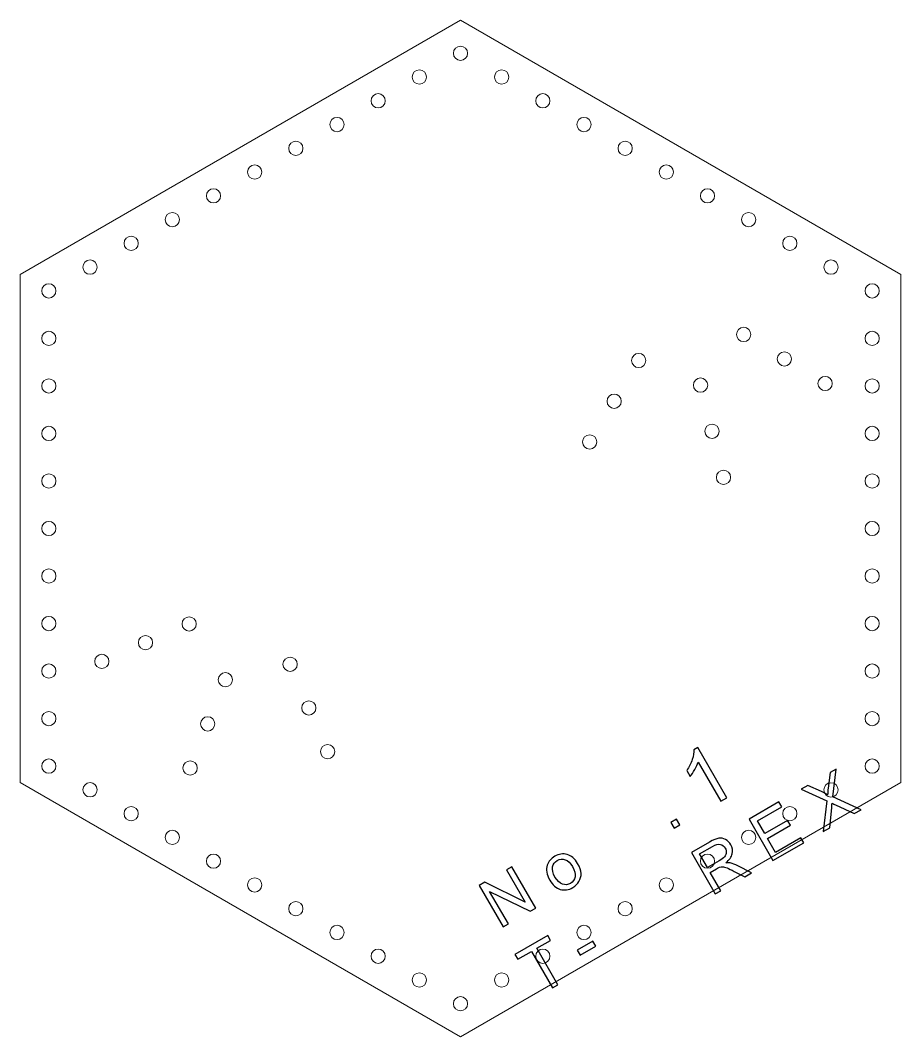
# Model space of a CAD drawing. Header units: millimetres. Extents: x -179 to 235, y -251 to 245.
# Drawn here: x -170.8 to -78.2, y 137.7 to 244.7 of the extents above; entities that cross this region are included whole.
import ezdxf

# ---------------------------------------------------------------- set-up
doc = ezdxf.new("R2010")
doc.units = ezdxf.units.MM
doc.header["$MEASUREMENT"] = 0
doc.layers.add('Layer 1', color=7, linetype='Continuous')

msp = doc.modelspace()

# ---------------------------------------------------------------- linework, layer by layer
at = {"layer": 'Layer 1', "lineweight": 9}
for points in [[(-124.5058, 244.6652), (-124.5058, 244.6652), (-170.807, 217.9332), (-170.807, 217.9332)], [(-78.2046, 217.9332), (-78.2046, 217.9332), (-124.5058, 244.6652), (-124.5058, 244.6652)], [(-170.807, 217.9332), (-170.807, 217.9332), (-170.807, 164.4691), (-170.807, 164.4691)], [(-78.2046, 164.4691), (-78.2046, 164.4691), (-78.2046, 217.9332), (-78.2046, 217.9332)], [(-170.807, 164.4691), (-170.807, 164.4691), (-124.5058, 137.7371), (-124.5058, 137.7371)], [(-124.5058, 137.7371), (-124.5058, 137.7371), (-78.2046, 164.4691), (-78.2046, 164.4691)]]:
    msp.add_open_spline(points, degree=3, dxfattribs=at)
for points in [[(-123.7558, 241.2011), (-123.7558, 241.6153), (-124.0916, 241.9511), (-124.5058, 241.9511), (-124.5058, 241.9511), (-124.92, 241.9511), (-125.2558, 241.6153), (-125.2558, 241.2011), (-125.2558, 241.2011), (-125.2558, 240.7869), (-124.92, 240.4511), (-124.5058, 240.4511), (-124.5058, 240.4511), (-124.0916, 240.4511), (-123.7558, 240.7869), (-123.7558, 241.2011)], [(-128.0859, 238.7011), (-128.0859, 239.1153), (-128.4217, 239.4511), (-128.8359, 239.4511), (-128.8359, 239.4511), (-129.2501, 239.4511), (-129.5859, 239.1153), (-129.5859, 238.7011), (-129.5859, 238.7011), (-129.5859, 238.2869), (-129.2501, 237.9511), (-128.8359, 237.9511), (-128.8359, 237.9511), (-128.4217, 237.9511), (-128.0859, 238.2869), (-128.0859, 238.7011)], [(-119.4257, 238.7011), (-119.4257, 239.1153), (-119.7615, 239.4511), (-120.1757, 239.4511), (-120.1757, 239.4511), (-120.5899, 239.4511), (-120.9257, 239.1153), (-120.9257, 238.7011), (-120.9257, 238.7011), (-120.9257, 238.2869), (-120.5899, 237.9511), (-120.1757, 237.9511), (-120.1757, 237.9511), (-119.7615, 237.9511), (-119.4257, 238.2869), (-119.4257, 238.7011)], [(-132.416, 236.2011), (-132.416, 236.6153), (-132.7518, 236.9511), (-133.166, 236.9511), (-133.166, 236.9511), (-133.5802, 236.9511), (-133.916, 236.6153), (-133.916, 236.2011), (-133.916, 236.2011), (-133.916, 235.7869), (-133.5802, 235.4511), (-133.166, 235.4511), (-133.166, 235.4511), (-132.7518, 235.4511), (-132.416, 235.7869), (-132.416, 236.2011)], [(-115.0955, 236.2011), (-115.0955, 236.6153), (-115.4313, 236.9511), (-115.8455, 236.9511), (-115.8455, 236.9511), (-116.2598, 236.9511), (-116.5955, 236.6153), (-116.5955, 236.2011), (-116.5955, 236.2011), (-116.5955, 235.7869), (-116.2598, 235.4511), (-115.8455, 235.4511), (-115.8455, 235.4511), (-115.4313, 235.4511), (-115.0955, 235.7869), (-115.0955, 236.2011)], [(-136.7461, 233.7011), (-136.7461, 234.1153), (-137.0819, 234.4511), (-137.4961, 234.4511), (-137.4961, 234.4511), (-137.9103, 234.4511), (-138.2461, 234.1153), (-138.2461, 233.7011), (-138.2461, 233.7011), (-138.2461, 233.2869), (-137.9103, 232.9511), (-137.4961, 232.9511), (-137.4961, 232.9511), (-137.0819, 232.9511), (-136.7461, 233.2869), (-136.7461, 233.7011)], [(-110.7654, 233.7011), (-110.7654, 234.1153), (-111.1012, 234.4511), (-111.5154, 234.4511), (-111.5154, 234.4511), (-111.9296, 234.4511), (-112.2654, 234.1153), (-112.2654, 233.7011), (-112.2654, 233.7011), (-112.2654, 233.2869), (-111.9296, 232.9511), (-111.5154, 232.9511), (-111.5154, 232.9511), (-111.1012, 232.9511), (-110.7654, 233.2869), (-110.7654, 233.7011)], [(-141.0763, 231.2011), (-141.0763, 231.6153), (-141.412, 231.9511), (-141.8262, 231.9511), (-141.8262, 231.9511), (-142.2405, 231.9511), (-142.5762, 231.6153), (-142.5763, 231.2011), (-142.5763, 231.2011), (-142.5763, 230.7869), (-142.2405, 230.4511), (-141.8263, 230.4511), (-141.8263, 230.4511), (-141.412, 230.4511), (-141.0763, 230.7869), (-141.0763, 231.2011)], [(-106.4353, 231.2011), (-106.4353, 231.6153), (-106.7711, 231.9511), (-107.1853, 231.9511), (-107.1853, 231.9511), (-107.5995, 231.9511), (-107.9353, 231.6153), (-107.9353, 231.2011), (-107.9353, 231.2011), (-107.9353, 230.7869), (-107.5995, 230.4511), (-107.1853, 230.4511), (-107.1853, 230.4511), (-106.7711, 230.4511), (-106.4353, 230.7869), (-106.4353, 231.2011)], [(-145.4064, 228.7011), (-145.4064, 229.1153), (-145.7422, 229.4511), (-146.1564, 229.4511), (-146.1564, 229.4511), (-146.5706, 229.4511), (-146.9064, 229.1153), (-146.9064, 228.7011), (-146.9064, 228.7011), (-146.9064, 228.2869), (-146.5706, 227.9511), (-146.1564, 227.9511), (-146.1564, 227.9511), (-145.7422, 227.9511), (-145.4064, 228.2869), (-145.4064, 228.7011)], [(-102.1052, 228.7011), (-102.1052, 229.1153), (-102.4409, 229.4511), (-102.8552, 229.4511), (-102.8552, 229.4511), (-103.2694, 229.4511), (-103.6052, 229.1153), (-103.6052, 228.7011), (-103.6052, 228.7011), (-103.6052, 228.2869), (-103.2694, 227.9511), (-102.8552, 227.9511), (-102.8552, 227.9511), (-102.441, 227.9511), (-102.1052, 228.2869), (-102.1052, 228.7011)], [(-149.7365, 226.2011), (-149.7365, 226.6153), (-150.0723, 226.9511), (-150.4865, 226.9511), (-150.4865, 226.9511), (-150.9007, 226.9511), (-151.2365, 226.6153), (-151.2365, 226.2011), (-151.2365, 226.2011), (-151.2365, 225.7869), (-150.9007, 225.4511), (-150.4865, 225.4511), (-150.4865, 225.4511), (-150.0723, 225.4511), (-149.7365, 225.7869), (-149.7365, 226.2011)], [(-97.775, 226.2011), (-97.775, 226.6153), (-98.1108, 226.9511), (-98.525, 226.9511), (-98.525, 226.9511), (-98.9392, 226.9511), (-99.275, 226.6153), (-99.275, 226.2011), (-99.275, 226.2011), (-99.275, 225.7869), (-98.9393, 225.4511), (-98.525, 225.4511), (-98.525, 225.4511), (-98.1108, 225.4511), (-97.775, 225.7869), (-97.775, 226.2011)], [(-154.0666, 223.7011), (-154.0666, 224.1153), (-154.4024, 224.4511), (-154.8166, 224.4511), (-154.8166, 224.4511), (-155.2308, 224.4511), (-155.5666, 224.1153), (-155.5666, 223.7011), (-155.5666, 223.7011), (-155.5666, 223.2869), (-155.2308, 222.9511), (-154.8166, 222.9511), (-154.8166, 222.9511), (-154.4024, 222.9511), (-154.0666, 223.2869), (-154.0666, 223.7011)], [(-93.4449, 223.7011), (-93.4449, 224.1153), (-93.7807, 224.4511), (-94.1949, 224.4511), (-94.1949, 224.4511), (-94.6091, 224.4511), (-94.9449, 224.1153), (-94.9449, 223.7011), (-94.9449, 223.7011), (-94.9449, 223.2869), (-94.6091, 222.9511), (-94.1949, 222.9511), (-94.1949, 222.9511), (-93.7807, 222.9511), (-93.4449, 223.2869), (-93.4449, 223.7011)], [(-158.3968, 221.2011), (-158.3968, 221.6153), (-158.7325, 221.9511), (-159.1468, 221.9511), (-159.1468, 221.9511), (-159.561, 221.9511), (-159.8968, 221.6153), (-159.8968, 221.2011), (-159.8968, 221.2011), (-159.8968, 220.7869), (-159.561, 220.4511), (-159.1468, 220.4511), (-159.1468, 220.4511), (-158.7325, 220.4511), (-158.3968, 220.7869), (-158.3968, 221.2011)], [(-89.1148, 221.2011), (-89.1148, 221.6153), (-89.4506, 221.9511), (-89.8648, 221.9511), (-89.8648, 221.9511), (-90.279, 221.9511), (-90.6148, 221.6153), (-90.6148, 221.2011), (-90.6148, 221.2011), (-90.6148, 220.7869), (-90.279, 220.4511), (-89.8648, 220.4511), (-89.8648, 220.4511), (-89.4506, 220.4511), (-89.1148, 220.7869), (-89.1148, 221.2011)], [(-162.7269, 218.7011), (-162.7269, 219.1153), (-163.0627, 219.4511), (-163.4769, 219.4511), (-163.4769, 219.4511), (-163.8911, 219.4511), (-164.2269, 219.1153), (-164.2269, 218.7011), (-164.2269, 218.7011), (-164.2269, 218.2869), (-163.8911, 217.9511), (-163.4769, 217.9511), (-163.4769, 217.9511), (-163.0627, 217.9511), (-162.7269, 218.2869), (-162.7269, 218.7011)], [(-84.7847, 218.7011), (-84.7847, 219.1153), (-85.1204, 219.4511), (-85.5347, 219.4511), (-85.5347, 219.4511), (-85.9489, 219.4511), (-86.2847, 219.1153), (-86.2847, 218.7011), (-86.2847, 218.7011), (-86.2847, 218.2869), (-85.9489, 217.9511), (-85.5347, 217.9511), (-85.5347, 217.9511), (-85.1204, 217.9511), (-84.7847, 218.2869), (-84.7847, 218.7011)], [(-167.057, 216.2012), (-167.057, 216.6154), (-167.3928, 216.9512), (-167.807, 216.9512), (-167.807, 216.9512), (-168.2212, 216.9512), (-168.557, 216.6154), (-168.557, 216.2012), (-168.557, 216.2012), (-168.557, 215.7869), (-168.2212, 215.4512), (-167.807, 215.4512), (-167.807, 215.4512), (-167.3928, 215.4512), (-167.057, 215.7869), (-167.057, 216.2012)], [(-80.4546, 216.2011), (-80.4546, 216.6153), (-80.7903, 216.9511), (-81.2046, 216.9511), (-81.2046, 216.9511), (-81.6188, 216.9511), (-81.9546, 216.6153), (-81.9546, 216.2011), (-81.9546, 216.2011), (-81.9546, 215.7869), (-81.6188, 215.4511), (-81.2046, 215.4511), (-81.2046, 215.4511), (-80.7904, 215.4511), (-80.4546, 215.7869), (-80.4546, 216.2011)], [(-167.057, 211.2012), (-167.057, 211.6154), (-167.3928, 211.9512), (-167.807, 211.9512), (-167.807, 211.9512), (-168.2212, 211.9512), (-168.557, 211.6154), (-168.557, 211.2012), (-168.557, 211.2012), (-168.557, 210.7869), (-168.2212, 210.4512), (-167.807, 210.4512), (-167.807, 210.4512), (-167.3928, 210.4512), (-167.057, 210.7869), (-167.057, 211.2012)], [(-93.9695, 211.6175), (-93.9695, 212.0317), (-94.3053, 212.3675), (-94.7195, 212.3675), (-94.7195, 212.3675), (-95.1337, 212.3675), (-95.4695, 212.0317), (-95.4695, 211.6175), (-95.4695, 211.6175), (-95.4695, 211.2033), (-95.1337, 210.8675), (-94.7195, 210.8675), (-94.7195, 210.8675), (-94.3053, 210.8675), (-93.9695, 211.2033), (-93.9695, 211.6175)], [(-80.4546, 211.2011), (-80.4546, 211.6153), (-80.7903, 211.9511), (-81.2046, 211.9511), (-81.2046, 211.9511), (-81.6188, 211.9511), (-81.9546, 211.6153), (-81.9546, 211.2011), (-81.9546, 211.2011), (-81.9546, 210.7869), (-81.6188, 210.4511), (-81.2046, 210.4511), (-81.2046, 210.4511), (-80.7904, 210.4511), (-80.4546, 210.7869), (-80.4546, 211.2011)], [(-105.0095, 208.8749), (-105.0095, 209.2891), (-105.3453, 209.6249), (-105.7595, 209.6249), (-105.7595, 209.6249), (-106.1737, 209.6249), (-106.5095, 209.2891), (-106.5095, 208.8749), (-106.5095, 208.8749), (-106.5095, 208.4607), (-106.1737, 208.1249), (-105.7595, 208.1249), (-105.7595, 208.1249), (-105.3453, 208.1249), (-105.0095, 208.4607), (-105.0095, 208.8749)], [(-89.6859, 209.0387), (-89.6859, 209.4529), (-90.0216, 209.7887), (-90.4359, 209.7887), (-90.4359, 209.7887), (-90.8501, 209.7887), (-91.1859, 209.4529), (-91.1859, 209.0387), (-91.1859, 209.0387), (-91.1859, 208.6244), (-90.8501, 208.2887), (-90.4359, 208.2887), (-90.4359, 208.2887), (-90.0217, 208.2887), (-89.6859, 208.6244), (-89.6859, 209.0387)], [(-167.057, 206.2012), (-167.057, 206.6154), (-167.3928, 206.9512), (-167.807, 206.9512), (-167.807, 206.9512), (-168.2212, 206.9512), (-168.557, 206.6154), (-168.557, 206.2012), (-168.557, 206.2012), (-168.557, 205.7869), (-168.2212, 205.4512), (-167.807, 205.4512), (-167.807, 205.4512), (-167.3928, 205.4512), (-167.057, 205.7869), (-167.057, 206.2012)], [(-98.5057, 206.2862), (-98.5057, 206.7004), (-98.8415, 207.0362), (-99.2557, 207.0362), (-99.2557, 207.0362), (-99.6699, 207.0362), (-100.0057, 206.7004), (-100.0057, 206.2862), (-100.0057, 206.2862), (-100.0057, 205.872), (-99.67, 205.5362), (-99.2557, 205.5362), (-99.2557, 205.5362), (-98.8415, 205.5362), (-98.5057, 205.872), (-98.5057, 206.2862)], [(-85.4022, 206.4598), (-85.4022, 206.874), (-85.738, 207.2098), (-86.1522, 207.2098), (-86.1522, 207.2098), (-86.5664, 207.2098), (-86.9022, 206.874), (-86.9022, 206.4598), (-86.9022, 206.4598), (-86.9022, 206.0456), (-86.5664, 205.7098), (-86.1522, 205.7098), (-86.1522, 205.7098), (-85.738, 205.7098), (-85.4022, 206.0456), (-85.4022, 206.4598)], [(-80.4546, 206.2011), (-80.4546, 206.6153), (-80.7903, 206.9511), (-81.2046, 206.9511), (-81.2046, 206.9511), (-81.6188, 206.9511), (-81.9546, 206.6153), (-81.9546, 206.2011), (-81.9546, 206.2011), (-81.9546, 205.7869), (-81.6188, 205.4511), (-81.2046, 205.4511), (-81.2046, 205.4511), (-80.7904, 205.4511), (-80.4546, 205.7869), (-80.4546, 206.2011)], [(-107.5883, 204.5912), (-107.5883, 205.0055), (-107.9241, 205.3412), (-108.3383, 205.3412), (-108.3383, 205.3412), (-108.7525, 205.3413), (-109.0883, 205.0055), (-109.0883, 204.5913), (-109.0883, 204.5913), (-109.0883, 204.177), (-108.7525, 203.8413), (-108.3383, 203.8412), (-108.3383, 203.8412), (-107.9241, 203.8412), (-107.5883, 204.177), (-107.5883, 204.5912)], [(-97.3003, 201.4337), (-97.3003, 201.8479), (-97.636, 202.1837), (-98.0503, 202.1837), (-98.0503, 202.1837), (-98.4645, 202.1837), (-98.8003, 201.8479), (-98.8003, 201.4337), (-98.8003, 201.4337), (-98.8003, 201.0195), (-98.4645, 200.6837), (-98.0503, 200.6837), (-98.0503, 200.6837), (-97.636, 200.6837), (-97.3003, 201.0195), (-97.3003, 201.4337)], [(-167.057, 201.2012), (-167.057, 201.6154), (-167.3928, 201.9512), (-167.807, 201.9512), (-167.807, 201.9512), (-168.2212, 201.9512), (-168.557, 201.6154), (-168.557, 201.2012), (-168.557, 201.2012), (-168.557, 200.7869), (-168.2212, 200.4512), (-167.807, 200.4512), (-167.807, 200.4512), (-167.3928, 200.4512), (-167.057, 200.7869), (-167.057, 201.2012)], [(-110.1672, 200.3076), (-110.1672, 200.7218), (-110.5029, 201.0576), (-110.9172, 201.0576), (-110.9172, 201.0576), (-111.3314, 201.0576), (-111.6672, 200.7218), (-111.6672, 200.3076), (-111.6672, 200.3076), (-111.6672, 199.8934), (-111.3314, 199.5576), (-110.9172, 199.5576), (-110.9172, 199.5576), (-110.5029, 199.5576), (-110.1672, 199.8934), (-110.1672, 200.3076)], [(-80.4546, 201.2011), (-80.4546, 201.6153), (-80.7903, 201.9511), (-81.2046, 201.9511), (-81.2046, 201.9511), (-81.6188, 201.9511), (-81.9546, 201.6153), (-81.9546, 201.2011), (-81.9546, 201.2011), (-81.9546, 200.7869), (-81.6188, 200.4511), (-81.2046, 200.4511), (-81.2046, 200.4511), (-80.7904, 200.4511), (-80.4546, 200.7869), (-80.4546, 201.2011)], [(-167.057, 196.2012), (-167.057, 196.6154), (-167.3928, 196.9512), (-167.807, 196.9512), (-167.807, 196.9512), (-168.2212, 196.9512), (-168.557, 196.6154), (-168.557, 196.2012), (-168.557, 196.2012), (-168.557, 195.7869), (-168.2212, 195.4512), (-167.807, 195.4512), (-167.807, 195.4512), (-167.3928, 195.4512), (-167.057, 195.7869), (-167.057, 196.2012)], [(-96.0948, 196.5812), (-96.0948, 196.9954), (-96.4306, 197.3312), (-96.8448, 197.3312), (-96.8448, 197.3312), (-97.259, 197.3312), (-97.5948, 196.9954), (-97.5948, 196.5812), (-97.5948, 196.5812), (-97.5948, 196.167), (-97.259, 195.8312), (-96.8448, 195.8312), (-96.8448, 195.8312), (-96.4306, 195.8312), (-96.0948, 196.167), (-96.0948, 196.5812)], [(-80.4546, 196.2011), (-80.4546, 196.6153), (-80.7903, 196.9511), (-81.2046, 196.9511), (-81.2046, 196.9511), (-81.6188, 196.9511), (-81.9546, 196.6153), (-81.9546, 196.2011), (-81.9546, 196.2011), (-81.9546, 195.7869), (-81.6188, 195.4511), (-81.2046, 195.4511), (-81.2046, 195.4511), (-80.7904, 195.4511), (-80.4546, 195.7869), (-80.4546, 196.2011)], [(-167.057, 191.2012), (-167.057, 191.6154), (-167.3928, 191.9512), (-167.807, 191.9512), (-167.807, 191.9512), (-168.2212, 191.9512), (-168.557, 191.6154), (-168.557, 191.2012), (-168.557, 191.2012), (-168.557, 190.7869), (-168.2212, 190.4512), (-167.807, 190.4512), (-167.807, 190.4512), (-167.3928, 190.4512), (-167.057, 190.7869), (-167.057, 191.2012)], [(-80.4546, 191.2011), (-80.4546, 191.6153), (-80.7903, 191.9511), (-81.2046, 191.9511), (-81.2046, 191.9511), (-81.6188, 191.9511), (-81.9546, 191.6153), (-81.9546, 191.2011), (-81.9546, 191.2011), (-81.9546, 190.7869), (-81.6188, 190.4511), (-81.2046, 190.4511), (-81.2046, 190.4511), (-80.7904, 190.4511), (-80.4546, 190.7869), (-80.4546, 191.2011)], [(-167.057, 186.2012), (-167.057, 186.6154), (-167.3928, 186.9512), (-167.807, 186.9512), (-167.807, 186.9512), (-168.2212, 186.9512), (-168.557, 186.6154), (-168.557, 186.2012), (-168.557, 186.2012), (-168.557, 185.7869), (-168.2212, 185.4512), (-167.807, 185.4512), (-167.807, 185.4512), (-167.3928, 185.4512), (-167.057, 185.7869), (-167.057, 186.2012)], [(-80.4546, 186.2011), (-80.4546, 186.6153), (-80.7903, 186.9511), (-81.2046, 186.9511), (-81.2046, 186.9511), (-81.6188, 186.9511), (-81.9546, 186.6153), (-81.9546, 186.2011), (-81.9546, 186.2011), (-81.9546, 185.7869), (-81.6188, 185.4511), (-81.2046, 185.4511), (-81.2046, 185.4511), (-80.7904, 185.4511), (-80.4546, 185.7869), (-80.4546, 186.2011)], [(-167.057, 181.2012), (-167.057, 181.6154), (-167.3928, 181.9512), (-167.807, 181.9512), (-167.807, 181.9512), (-168.2212, 181.9512), (-168.557, 181.6154), (-168.557, 181.2012), (-168.557, 181.2012), (-168.557, 180.7869), (-168.2212, 180.4512), (-167.807, 180.4512), (-167.807, 180.4512), (-167.3928, 180.4512), (-167.057, 180.7869), (-167.057, 181.2012)], [(-152.2938, 181.1618), (-152.2938, 181.576), (-152.6296, 181.9118), (-153.0438, 181.9118), (-153.0438, 181.9118), (-153.458, 181.9118), (-153.7938, 181.576), (-153.7938, 181.1618), (-153.7938, 181.1618), (-153.7938, 180.7476), (-153.458, 180.4118), (-153.0438, 180.4118), (-153.0438, 180.4118), (-152.6296, 180.4118), (-152.2938, 180.7476), (-152.2938, 181.1618)], [(-80.4546, 181.2011), (-80.4546, 181.6153), (-80.7903, 181.9511), (-81.2046, 181.9511), (-81.2046, 181.9511), (-81.6188, 181.9511), (-81.9546, 181.6153), (-81.9546, 181.2011), (-81.9546, 181.2011), (-81.9546, 180.7869), (-81.6188, 180.4511), (-81.2046, 180.4511), (-81.2046, 180.4511), (-80.7904, 180.4511), (-80.4546, 180.7869), (-80.4546, 181.2011)], [(-156.8893, 179.1917), (-156.8893, 179.6059), (-157.2251, 179.9417), (-157.6393, 179.9417), (-157.6393, 179.9417), (-158.0536, 179.9417), (-158.3893, 179.6059), (-158.3893, 179.1917), (-158.3893, 179.1917), (-158.3893, 178.7775), (-158.0536, 178.4417), (-157.6393, 178.4417), (-157.6393, 178.4417), (-157.2251, 178.4417), (-156.8893, 178.7775), (-156.8893, 179.1917)], [(-161.4849, 177.2216), (-161.4849, 177.6358), (-161.8206, 177.9716), (-162.2349, 177.9716), (-162.2349, 177.9716), (-162.6491, 177.9716), (-162.9849, 177.6359), (-162.9849, 177.2216), (-162.9849, 177.2216), (-162.9849, 176.8074), (-162.6491, 176.4716), (-162.2349, 176.4716), (-162.2349, 176.4716), (-161.8207, 176.4716), (-161.4849, 176.8074), (-161.4849, 177.2216)], [(-141.677, 176.9163), (-141.677, 177.3305), (-142.0127, 177.6663), (-142.427, 177.6663), (-142.427, 177.6663), (-142.8412, 177.6663), (-143.177, 177.3305), (-143.177, 176.9163), (-143.177, 176.9163), (-143.177, 176.5021), (-142.8412, 176.1663), (-142.427, 176.1663), (-142.427, 176.1663), (-142.0127, 176.1663), (-141.677, 176.5021), (-141.677, 176.9163)], [(-167.057, 176.2012), (-167.057, 176.6154), (-167.3928, 176.9512), (-167.807, 176.9512), (-167.807, 176.9512), (-168.2212, 176.9512), (-168.557, 176.6154), (-168.557, 176.2012), (-168.557, 176.2012), (-168.557, 175.7869), (-168.2212, 175.4512), (-167.807, 175.4512), (-167.807, 175.4512), (-167.3928, 175.4512), (-167.057, 175.7869), (-167.057, 176.2012)], [(-80.4546, 176.2011), (-80.4546, 176.6153), (-80.7903, 176.9511), (-81.2046, 176.9511), (-81.2046, 176.9511), (-81.6188, 176.9511), (-81.9546, 176.6153), (-81.9546, 176.2011), (-81.9546, 176.2011), (-81.9546, 175.7869), (-81.6188, 175.4511), (-81.2046, 175.4511), (-81.2046, 175.4511), (-80.7904, 175.4511), (-80.4546, 175.7869), (-80.4546, 176.2011)], [(-148.4851, 175.2887), (-148.4851, 175.7029), (-148.8209, 176.0387), (-149.2351, 176.0387), (-149.2351, 176.0387), (-149.6493, 176.0387), (-149.9851, 175.7029), (-149.9851, 175.2887), (-149.9851, 175.2887), (-149.9851, 174.8744), (-149.6493, 174.5387), (-149.2351, 174.5387), (-149.2351, 174.5387), (-148.8209, 174.5387), (-148.4851, 174.8744), (-148.4851, 175.2887)], [(-139.7069, 172.3208), (-139.7069, 172.735), (-140.0427, 173.0708), (-140.4569, 173.0708), (-140.4569, 173.0708), (-140.8711, 173.0708), (-141.2069, 172.735), (-141.2069, 172.3208), (-141.2069, 172.3208), (-141.2069, 171.9066), (-140.8711, 171.5708), (-140.4569, 171.5708), (-140.4569, 171.5708), (-140.0427, 171.5708), (-139.7069, 171.9066), (-139.7069, 172.3208)], [(-167.057, 171.2012), (-167.057, 171.6154), (-167.3928, 171.9512), (-167.807, 171.9512), (-167.807, 171.9512), (-168.2212, 171.9512), (-168.557, 171.6154), (-168.557, 171.2012), (-168.557, 171.2012), (-168.557, 170.7869), (-168.2212, 170.4512), (-167.807, 170.4512), (-167.807, 170.4512), (-167.3928, 170.4512), (-167.057, 170.7869), (-167.057, 171.2012)], [(-150.3416, 170.6461), (-150.3416, 171.0603), (-150.6774, 171.3961), (-151.0916, 171.3961), (-151.0916, 171.3961), (-151.5058, 171.3961), (-151.8416, 171.0603), (-151.8416, 170.6461), (-151.8416, 170.6461), (-151.8416, 170.2319), (-151.5058, 169.8961), (-151.0916, 169.8961), (-151.0916, 169.8961), (-150.6774, 169.8961), (-150.3416, 170.2319), (-150.3416, 170.6461)], [(-80.4546, 171.2011), (-80.4546, 171.6153), (-80.7903, 171.9511), (-81.2046, 171.9511), (-81.2046, 171.9511), (-81.6188, 171.9511), (-81.9546, 171.6153), (-81.9546, 171.2011), (-81.9546, 171.2011), (-81.9546, 170.7869), (-81.6188, 170.4511), (-81.2046, 170.4511), (-81.2046, 170.4511), (-80.7904, 170.4511), (-80.4546, 170.7869), (-80.4546, 171.2011)], [(-137.7368, 167.7253), (-137.7368, 168.1395), (-138.0726, 168.4753), (-138.4868, 168.4753), (-138.4868, 168.4753), (-138.901, 168.4753), (-139.2368, 168.1395), (-139.2368, 167.7253), (-139.2368, 167.7253), (-139.2368, 167.3111), (-138.901, 166.9753), (-138.4868, 166.9753), (-138.4868, 166.9753), (-138.0726, 166.9753), (-137.7368, 167.3111), (-137.7368, 167.7253)], [(-167.057, 166.2012), (-167.057, 166.6154), (-167.3928, 166.9512), (-167.807, 166.9512), (-167.807, 166.9512), (-168.2212, 166.9512), (-168.557, 166.6154), (-168.557, 166.2012), (-168.557, 166.2012), (-168.557, 165.7869), (-168.2212, 165.4512), (-167.807, 165.4512), (-167.807, 165.4512), (-167.3928, 165.4512), (-167.057, 165.7869), (-167.057, 166.2012)], [(-80.4546, 166.2012), (-80.4546, 166.6154), (-80.7903, 166.9512), (-81.2046, 166.9512), (-81.2046, 166.9512), (-81.6188, 166.9512), (-81.9546, 166.6154), (-81.9546, 166.2012), (-81.9546, 166.2012), (-81.9546, 165.7869), (-81.6188, 165.4512), (-81.2046, 165.4512), (-81.2046, 165.4512), (-80.7904, 165.4512), (-80.4546, 165.7869), (-80.4546, 166.2012)], [(-152.198, 166.0035), (-152.198, 166.4177), (-152.5338, 166.7535), (-152.948, 166.7535), (-152.948, 166.7535), (-153.3622, 166.7535), (-153.698, 166.4177), (-153.698, 166.0035), (-153.698, 166.0035), (-153.698, 165.5893), (-153.3623, 165.2535), (-152.948, 165.2535), (-152.948, 165.2535), (-152.5338, 165.2535), (-152.198, 165.5893), (-152.198, 166.0035)], [(-162.7196, 163.7138), (-162.7196, 164.128), (-163.0554, 164.4638), (-163.4696, 164.4638), (-163.4696, 164.4638), (-163.8838, 164.4638), (-164.2196, 164.128), (-164.2196, 163.7138), (-164.2196, 163.7138), (-164.2196, 163.2996), (-163.8838, 162.9638), (-163.4696, 162.9638), (-163.4696, 162.9638), (-163.0554, 162.9638), (-162.7196, 163.2996), (-162.7196, 163.7138)], [(-84.7847, 163.7012), (-84.7847, 164.1154), (-85.1205, 164.4512), (-85.5347, 164.4512), (-85.5347, 164.4512), (-85.9489, 164.4512), (-86.2847, 164.1154), (-86.2847, 163.7012), (-86.2847, 163.7012), (-86.2847, 163.2869), (-85.9489, 162.9512), (-85.5347, 162.9512), (-85.5347, 162.9512), (-85.1205, 162.9512), (-84.7847, 163.2869), (-84.7847, 163.7012)], [(-158.3968, 161.2012), (-158.3968, 161.6154), (-158.7326, 161.9512), (-159.1468, 161.9512), (-159.1468, 161.9512), (-159.561, 161.9512), (-159.8968, 161.6154), (-159.8968, 161.2012), (-159.8968, 161.2012), (-159.8968, 160.787), (-159.561, 160.4512), (-159.1468, 160.4512), (-159.1468, 160.4512), (-158.7326, 160.4512), (-158.3968, 160.787), (-158.3968, 161.2012)], [(-89.1148, 161.2012), (-89.1148, 161.6154), (-89.4506, 161.9512), (-89.8648, 161.9512), (-89.8648, 161.9512), (-90.279, 161.9512), (-90.6148, 161.6154), (-90.6148, 161.2012), (-90.6148, 161.2012), (-90.6148, 160.7869), (-90.279, 160.4512), (-89.8648, 160.4512), (-89.8648, 160.4512), (-89.4506, 160.4512), (-89.1148, 160.7869), (-89.1148, 161.2012)], [(-154.0667, 158.7012), (-154.0667, 159.1154), (-154.4025, 159.4512), (-154.8167, 159.4512), (-154.8167, 159.4512), (-155.2309, 159.4512), (-155.5667, 159.1154), (-155.5667, 158.7012), (-155.5667, 158.7012), (-155.5667, 158.287), (-155.2309, 157.9512), (-154.8167, 157.9512), (-154.8167, 157.9512), (-154.4025, 157.9512), (-154.0667, 158.287), (-154.0667, 158.7012)], [(-93.4449, 158.7012), (-93.4449, 159.1154), (-93.7807, 159.4512), (-94.1949, 159.4512), (-94.1949, 159.4512), (-94.6092, 159.4512), (-94.9449, 159.1154), (-94.9449, 158.7012), (-94.9449, 158.7012), (-94.9449, 158.2869), (-94.6092, 157.9512), (-94.1949, 157.9512), (-94.1949, 157.9512), (-93.7807, 157.9512), (-93.4449, 158.2869), (-93.4449, 158.7012)], [(-149.7366, 156.2012), (-149.7366, 156.6154), (-150.0723, 156.9512), (-150.4866, 156.9512), (-150.4866, 156.9512), (-150.9008, 156.9512), (-151.2366, 156.6154), (-151.2366, 156.2012), (-151.2366, 156.2012), (-151.2366, 155.787), (-150.9008, 155.4512), (-150.4866, 155.4512), (-150.4866, 155.4512), (-150.0723, 155.4512), (-149.7366, 155.787), (-149.7366, 156.2012)], [(-97.7751, 156.2012), (-97.7751, 156.6154), (-98.1109, 156.9512), (-98.5251, 156.9512), (-98.5251, 156.9512), (-98.9393, 156.9512), (-99.2751, 156.6154), (-99.2751, 156.2012), (-99.2751, 156.2012), (-99.2751, 155.7869), (-98.9393, 155.4512), (-98.5251, 155.4512), (-98.5251, 155.4512), (-98.1109, 155.4512), (-97.7751, 155.7869), (-97.7751, 156.2012)], [(-145.4064, 153.7012), (-145.4064, 154.1154), (-145.7422, 154.4512), (-146.1564, 154.4512), (-146.1564, 154.4512), (-146.5706, 154.4512), (-146.9064, 154.1154), (-146.9064, 153.7012), (-146.9064, 153.7012), (-146.9064, 153.287), (-146.5706, 152.9512), (-146.1564, 152.9512), (-146.1564, 152.9512), (-145.7422, 152.9512), (-145.4064, 153.287), (-145.4064, 153.7012)], [(-102.1052, 153.7012), (-102.1052, 154.1154), (-102.441, 154.4512), (-102.8552, 154.4512), (-102.8552, 154.4512), (-103.2694, 154.4512), (-103.6052, 154.1154), (-103.6052, 153.7012), (-103.6052, 153.7012), (-103.6052, 153.2869), (-103.2694, 152.9512), (-102.8552, 152.9512), (-102.8552, 152.9512), (-102.441, 152.9512), (-102.1052, 153.2869), (-102.1052, 153.7012)], [(-141.0763, 151.2012), (-141.0763, 151.6154), (-141.4121, 151.9512), (-141.8263, 151.9512), (-141.8263, 151.9512), (-142.2405, 151.9512), (-142.5763, 151.6154), (-142.5763, 151.2012), (-142.5763, 151.2012), (-142.5763, 150.787), (-142.2405, 150.4512), (-141.8263, 150.4512), (-141.8263, 150.4512), (-141.4121, 150.4512), (-141.0763, 150.787), (-141.0763, 151.2012)], [(-106.4353, 151.2012), (-106.4353, 151.6154), (-106.7711, 151.9512), (-107.1853, 151.9512), (-107.1853, 151.9512), (-107.5995, 151.9512), (-107.9353, 151.6154), (-107.9353, 151.2012), (-107.9353, 151.2012), (-107.9353, 150.7869), (-107.5995, 150.4512), (-107.1853, 150.4512), (-107.1853, 150.4512), (-106.7711, 150.4512), (-106.4353, 150.7869), (-106.4353, 151.2012)], [(-136.7462, 148.7012), (-136.7462, 149.1154), (-137.082, 149.4512), (-137.4962, 149.4512), (-137.4962, 149.4512), (-137.9104, 149.4512), (-138.2462, 149.1154), (-138.2462, 148.7012), (-138.2462, 148.7012), (-138.2462, 148.287), (-137.9104, 147.9512), (-137.4962, 147.9512), (-137.4962, 147.9512), (-137.082, 147.9512), (-136.7462, 148.287), (-136.7462, 148.7012)], [(-110.7655, 148.7012), (-110.7655, 149.1154), (-111.1012, 149.4512), (-111.5155, 149.4512), (-111.5155, 149.4512), (-111.9297, 149.4512), (-112.2655, 149.1154), (-112.2655, 148.7012), (-112.2655, 148.7012), (-112.2655, 148.2869), (-111.9297, 147.9512), (-111.5155, 147.9512), (-111.5155, 147.9512), (-111.1012, 147.9512), (-110.7655, 148.2869), (-110.7655, 148.7012)], [(-132.4161, 146.2012), (-132.4161, 146.6154), (-132.7518, 146.9512), (-133.1661, 146.9512), (-133.1661, 146.9512), (-133.5803, 146.9512), (-133.9161, 146.6154), (-133.9161, 146.2012), (-133.9161, 146.2012), (-133.9161, 145.787), (-133.5803, 145.4512), (-133.1661, 145.4512), (-133.1661, 145.4512), (-132.7518, 145.4512), (-132.4161, 145.787), (-132.4161, 146.2012)], [(-115.0956, 146.2012), (-115.0956, 146.6154), (-115.4314, 146.9512), (-115.8456, 146.9512), (-115.8456, 146.9512), (-116.2598, 146.9512), (-116.5956, 146.6154), (-116.5956, 146.2012), (-116.5956, 146.2012), (-116.5956, 145.7869), (-116.2598, 145.4512), (-115.8456, 145.4512), (-115.8456, 145.4512), (-115.4314, 145.4512), (-115.0956, 145.7869), (-115.0956, 146.2012)], [(-128.0859, 143.7012), (-128.0859, 144.1154), (-128.4217, 144.4512), (-128.8359, 144.4512), (-128.8359, 144.4512), (-129.2501, 144.4512), (-129.5859, 144.1154), (-129.5859, 143.7012), (-129.5859, 143.7012), (-129.5859, 143.287), (-129.2501, 142.9512), (-128.8359, 142.9512), (-128.8359, 142.9512), (-128.4217, 142.9512), (-128.0859, 143.287), (-128.0859, 143.7012)], [(-119.4257, 143.7012), (-119.4257, 144.1154), (-119.7615, 144.4512), (-120.1757, 144.4512), (-120.1757, 144.4512), (-120.5899, 144.4512), (-120.9257, 144.1154), (-120.9257, 143.7012), (-120.9257, 143.7012), (-120.9257, 143.2869), (-120.5899, 142.9512), (-120.1757, 142.9512), (-120.1757, 142.9512), (-119.7615, 142.9512), (-119.4257, 143.2869), (-119.4257, 143.7012)], [(-123.7558, 141.2012), (-123.7558, 141.6154), (-124.0916, 141.9512), (-124.5058, 141.9512), (-124.5058, 141.9512), (-124.92, 141.9512), (-125.2558, 141.6154), (-125.2558, 141.2012), (-125.2558, 141.2012), (-125.2558, 140.787), (-124.92, 140.4512), (-124.5058, 140.4512), (-124.5058, 140.4512), (-124.0916, 140.4512), (-123.7558, 140.787), (-123.7558, 141.2012)]]:
    msp.add_open_spline(points, degree=3, knots=[0, 0, 0, 0, 0.2, 0.2, 0.2, 0.2, 0.4, 0.4, 0.4, 0.4, 0.6, 0.6, 0.6, 0.6, 1, 1, 1, 1], dxfattribs=at)
at = {"layer": 'Layer 1'}
for points, knots in [([(-96.4799, 162.8808), (-96.4799, 162.8808), (-97.1273, 162.5068), (-97.1273, 162.5068), (-97.1273, 162.5068), (-97.1273, 162.5068), (-99.5073, 166.6292), (-99.5073, 166.6292), (-99.5073, 166.6292), (-99.5781, 166.3912), (-99.6957, 166.1249), (-99.8628, 165.8302), (-99.8628, 165.8302), (-100.03, 165.5355), (-100.1929, 165.2933), (-100.3516, 165.102), (-100.3516, 165.102), (-100.3516, 165.102), (-100.7114, 165.7282), (-100.7114, 165.7282), (-100.7114, 165.7282), (-100.4479, 166.1064), (-100.251, 166.496), (-100.1207, 166.894), (-100.1207, 166.894), (-99.9889, 167.2922), (-99.9322, 167.6378), (-99.9521, 167.9297), (-99.9521, 167.9297), (-99.9521, 167.9297), (-99.5342, 168.1705), (-99.5342, 168.1705), (-99.5342, 168.1705), (-99.5342, 168.1705), (-96.4799, 162.8808), (-96.4799, 162.8808)], [0, 0, 0, 0, 0.1, 0.1, 0.1, 0.1, 0.2, 0.2, 0.2, 0.2, 0.3, 0.3, 0.3, 0.3, 0.4, 0.4, 0.4, 0.4, 0.5, 0.5, 0.5, 0.5, 0.6, 0.6, 0.6, 0.6, 0.7, 0.7, 0.7, 0.7, 0.8, 0.8, 0.8, 0.8, 1, 1, 1, 1]), ([(-86.3539, 159.3169), (-86.3539, 159.3169), (-85.9811, 162.5529), (-85.9811, 162.5529), (-85.9811, 162.5529), (-85.9811, 162.5529), (-88.6656, 163.7789), (-88.6656, 163.7789), (-88.6656, 163.7789), (-88.6656, 163.7789), (-87.9808, 164.1738), (-87.9808, 164.1738), (-87.9808, 164.1738), (-87.9808, 164.1738), (-86.5479, 163.5147), (-86.5479, 163.5147), (-86.5479, 163.5147), (-86.25, 163.378), (-86.0314, 163.267), (-85.89, 163.1829), (-85.89, 163.1829), (-85.8841, 163.3968), (-85.8654, 163.6281), (-85.8315, 163.8771), (-85.8315, 163.8771), (-85.8315, 163.8771), (-85.6235, 165.5354), (-85.6235, 165.5354), (-85.6235, 165.5354), (-85.6235, 165.5354), (-84.9971, 165.8966), (-84.9971, 165.8966), (-84.9971, 165.8966), (-84.9971, 165.8966), (-85.3418, 162.9655), (-85.3418, 162.9655), (-85.3418, 162.9655), (-85.3418, 162.9655), (-82.3688, 161.618), (-82.3688, 161.618), (-82.3688, 161.618), (-82.3688, 161.618), (-83.0805, 161.2067), (-83.0805, 161.2067), (-83.0805, 161.2067), (-83.0805, 161.2067), (-85.0696, 162.1263), (-85.0696, 162.1263), (-85.0696, 162.1263), (-85.183, 162.1801), (-85.3021, 162.2397), (-85.4272, 162.3075), (-85.4272, 162.3075), (-85.433, 162.0925), (-85.4401, 161.944), (-85.447, 161.8611), (-85.447, 161.8611), (-85.447, 161.8611), (-85.6632, 159.7154), (-85.6632, 159.7154), (-85.6632, 159.7154), (-85.6632, 159.7154), (-86.3539, 159.3169), (-86.3539, 159.3169)], [0, 0, 0, 0, 0.05882353, 0.05882353, 0.05882353, 0.05882353, 0.11764706, 0.11764706, 0.11764706, 0.11764706, 0.17647059, 0.17647059, 0.17647059, 0.17647059, 0.23529412, 0.23529412, 0.23529412, 0.23529412, 0.29411765, 0.29411765, 0.29411765, 0.29411765, 0.35294118, 0.35294118, 0.35294118, 0.35294118, 0.41176471, 0.41176471, 0.41176471, 0.41176471, 0.47058824, 0.47058824, 0.47058824, 0.47058824, 0.52941176, 0.52941176, 0.52941176, 0.52941176, 0.58823529, 0.58823529, 0.58823529, 0.58823529, 0.64705882, 0.64705882, 0.64705882, 0.64705882, 0.70588235, 0.70588235, 0.70588235, 0.70588235, 0.76470588, 0.76470588, 0.76470588, 0.76470588, 0.82352941, 0.82352941, 0.82352941, 0.82352941, 0.88235294, 0.88235294, 0.88235294, 0.88235294, 1, 1, 1, 1]), ([(-91.6382, 156.2661), (-91.6382, 156.2661), (-94.1485, 160.6135), (-94.1485, 160.6135), (-94.1485, 160.6135), (-94.1485, 160.6135), (-91.0047, 162.4285), (-91.0047, 162.4285), (-91.0047, 162.4285), (-91.0047, 162.4285), (-90.7091, 161.9155), (-90.7091, 161.9155), (-90.7091, 161.9155), (-90.7091, 161.9155), (-93.2766, 160.4324), (-93.2766, 160.4324), (-93.2766, 160.4324), (-93.2766, 160.4324), (-92.5076, 159.1013), (-92.5076, 159.1013), (-92.5076, 159.1013), (-92.5076, 159.1013), (-90.1037, 160.4897), (-90.1037, 160.4897), (-90.1037, 160.4897), (-90.1037, 160.4897), (-89.8092, 159.979), (-89.8092, 159.979), (-89.8092, 159.979), (-89.8092, 159.979), (-92.2132, 158.5906), (-92.2132, 158.5906), (-92.2132, 158.5906), (-92.2132, 158.5906), (-91.3589, 157.111), (-91.3589, 157.111), (-91.3589, 157.111), (-91.3589, 157.111), (-88.6908, 158.6525), (-88.6908, 158.6525), (-88.6908, 158.6525), (-88.6908, 158.6525), (-88.3939, 158.1395), (-88.3939, 158.1395), (-88.3939, 158.1395), (-88.3939, 158.1395), (-91.6382, 156.2661), (-91.6382, 156.2661)], [0, 0, 0, 0, 0.07692308, 0.07692308, 0.07692308, 0.07692308, 0.15384615, 0.15384615, 0.15384615, 0.15384615, 0.23076923, 0.23076923, 0.23076923, 0.23076923, 0.30769231, 0.30769231, 0.30769231, 0.30769231, 0.38461538, 0.38461538, 0.38461538, 0.38461538, 0.46153846, 0.46153846, 0.46153846, 0.46153846, 0.53846154, 0.53846154, 0.53846154, 0.53846154, 0.61538462, 0.61538462, 0.61538462, 0.61538462, 0.69230769, 0.69230769, 0.69230769, 0.69230769, 0.76923077, 0.76923077, 0.76923077, 0.76923077, 0.84615385, 0.84615385, 0.84615385, 0.84615385, 1, 1, 1, 1]), ([(-102.0451, 159.6679), (-102.0451, 159.6679), (-102.3958, 160.2756), (-102.3958, 160.2756), (-102.3958, 160.2756), (-102.3958, 160.2756), (-101.788, 160.6261), (-101.788, 160.6261), (-101.788, 160.6261), (-101.788, 160.6261), (-101.4374, 160.0185), (-101.4374, 160.0185), (-101.4374, 160.0185), (-101.4374, 160.0185), (-102.0451, 159.6679), (-102.0451, 159.6679)], [0, 0, 0, 0, 0.2, 0.2, 0.2, 0.2, 0.4, 0.4, 0.4, 0.4, 0.6, 0.6, 0.6, 0.6, 1, 1, 1, 1]), ([(-97.7143, 152.7587), (-97.7143, 152.7587), (-100.2235, 157.1051), (-100.2235, 157.1051), (-100.2235, 157.1051), (-100.2235, 157.1051), (-98.2963, 158.2177), (-98.2963, 158.2177), (-98.2963, 158.2177), (-97.9083, 158.4421), (-97.5916, 158.5729), (-97.3449, 158.6115), (-97.3449, 158.6115), (-97.0984, 158.6501), (-96.8576, 158.6045), (-96.6228, 158.4771), (-96.6228, 158.4771), (-96.3878, 158.3486), (-96.202, 158.1651), (-96.0641, 157.9255), (-96.0641, 157.9255), (-95.8853, 157.617), (-95.835, 157.3003), (-95.9134, 156.973), (-95.9134, 156.973), (-95.9905, 156.6458), (-96.2207, 156.3338), (-96.6053, 156.0358), (-96.6053, 156.0358), (-96.4112, 156.0509), (-96.2534, 156.0452), (-96.1331, 156.0194), (-96.1331, 156.0194), (-95.8759, 155.9622), (-95.606, 155.8616), (-95.322, 155.7167), (-95.322, 155.7167), (-95.322, 155.7167), (-93.8833, 154.9711), (-93.8833, 154.9711), (-93.8833, 154.9711), (-93.8833, 154.9711), (-94.6068, 154.5527), (-94.6068, 154.5527), (-94.6068, 154.5527), (-94.6068, 154.5527), (-95.7041, 155.1254), (-95.7041, 155.1254), (-95.7041, 155.1254), (-96.022, 155.289), (-96.2756, 155.4082), (-96.4649, 155.4841), (-96.4649, 155.4841), (-96.6531, 155.5601), (-96.8062, 155.6011), (-96.9242, 155.6057), (-96.9242, 155.6057), (-97.0423, 155.6115), (-97.1522, 155.5998), (-97.2539, 155.5706), (-97.2539, 155.5706), (-97.3263, 155.5461), (-97.4373, 155.4923), (-97.5857, 155.4058), (-97.5857, 155.4058), (-97.5857, 155.4058), (-98.2531, 155.0213), (-98.2531, 155.0213), (-98.2531, 155.0213), (-98.2531, 155.0213), (-97.1381, 153.0907), (-97.1381, 153.0907), (-97.1381, 153.0907), (-97.1381, 153.0907), (-97.7143, 152.7587), (-97.7143, 152.7587)], [0, 0, 0, 0, 0.05, 0.05, 0.05, 0.05, 0.1, 0.1, 0.1, 0.1, 0.15, 0.15, 0.15, 0.15, 0.2, 0.2, 0.2, 0.2, 0.25, 0.25, 0.25, 0.25, 0.3, 0.3, 0.3, 0.3, 0.35, 0.35, 0.35, 0.35, 0.4, 0.4, 0.4, 0.4, 0.45, 0.45, 0.45, 0.45, 0.5, 0.5, 0.5, 0.5, 0.55, 0.55, 0.55, 0.55, 0.6, 0.6, 0.6, 0.6, 0.65, 0.65, 0.65, 0.65, 0.7, 0.7, 0.7, 0.7, 0.75, 0.75, 0.75, 0.75, 0.8, 0.8, 0.8, 0.8, 0.85, 0.85, 0.85, 0.85, 0.9, 0.9, 0.9, 0.9, 1, 1, 1, 1]), ([(-98.5406, 155.5192), (-98.5406, 155.5192), (-97.3041, 156.2332), (-97.3041, 156.2332), (-97.3041, 156.2332), (-97.0411, 156.3851), (-96.8518, 156.5302), (-96.7349, 156.6704), (-96.7349, 156.6704), (-96.6181, 156.8106), (-96.555, 156.9625), (-96.5468, 157.1273), (-96.5468, 157.1273), (-96.5386, 157.291), (-96.576, 157.4428), (-96.6566, 157.5831), (-96.6566, 157.5831), (-96.7758, 157.7888), (-96.9476, 157.915), (-97.1732, 157.9617), (-97.1732, 157.9617), (-97.3988, 158.0074), (-97.6734, 157.9373), (-97.9948, 157.7513), (-97.9948, 157.7513), (-97.9948, 157.7513), (-99.3715, 156.9566), (-99.3715, 156.9566), (-99.3715, 156.9566), (-99.3715, 156.9566), (-98.5406, 155.5192), (-98.5406, 155.5192)], [0, 0, 0, 0, 0.11111111, 0.11111111, 0.11111111, 0.11111111, 0.22222222, 0.22222222, 0.22222222, 0.22222222, 0.33333333, 0.33333333, 0.33333333, 0.33333333, 0.44444444, 0.44444444, 0.44444444, 0.44444444, 0.55555556, 0.55555556, 0.55555556, 0.55555556, 0.66666667, 0.66666667, 0.66666667, 0.66666667, 0.77777778, 0.77777778, 0.77777778, 0.77777778, 1, 1, 1, 1]), ([(-115.1177, 154.2192), (-115.4543, 154.8024), (-115.5419, 155.3271), (-115.3795, 155.7958), (-115.3795, 155.7958), (-115.2439, 156.185), (-114.9809, 156.4923), (-114.5917, 156.7168), (-114.5917, 156.7168), (-114.1582, 156.9669), (-113.7234, 157.03), (-113.284, 156.9049), (-113.284, 156.9049), (-112.8457, 156.7798), (-112.4822, 156.4666), (-112.1936, 155.9664), (-112.1936, 155.9664), (-111.9599, 155.562), (-111.8359, 155.208), (-111.823, 154.9052), (-111.823, 154.9052), (-111.8114, 154.6025), (-111.8839, 154.3208), (-112.0417, 154.0579), (-112.0417, 154.0579), (-112.2006, 153.7949), (-112.4168, 153.5846), (-112.6915, 153.4256), (-112.6915, 153.4256), (-113.132, 153.1709), (-113.5703, 153.1066), (-114.005, 153.2328), (-114.005, 153.2328), (-114.4398, 153.3578), (-114.8115, 153.6874), (-115.1177, 154.2192)], [0, 0, 0, 0, 0.1, 0.1, 0.1, 0.1, 0.2, 0.2, 0.2, 0.2, 0.3, 0.3, 0.3, 0.3, 0.4, 0.4, 0.4, 0.4, 0.5, 0.5, 0.5, 0.5, 0.6, 0.6, 0.6, 0.6, 0.7, 0.7, 0.7, 0.7, 0.8, 0.8, 0.8, 0.8, 1, 1, 1, 1]), ([(-114.5695, 154.5359), (-114.337, 154.1328), (-114.074, 153.8815), (-113.783, 153.7821), (-113.783, 153.7821), (-113.4908, 153.6828), (-113.2115, 153.7108), (-112.9451, 153.8651), (-112.9451, 153.8651), (-112.6798, 154.0181), (-112.5173, 154.2461), (-112.4577, 154.5487), (-112.4577, 154.5487), (-112.3981, 154.8527), (-112.4881, 155.2103), (-112.7265, 155.624), (-112.7265, 155.624), (-112.9509, 156.0131), (-113.2103, 156.2575), (-113.5025, 156.3556), (-113.5025, 156.3556), (-113.7959, 156.4538), (-114.074, 156.4269), (-114.337, 156.275), (-114.337, 156.275), (-114.6034, 156.1218), (-114.7671, 155.894), (-114.8278, 155.5924), (-114.8278, 155.5924), (-114.8886, 155.2909), (-114.8021, 154.9391), (-114.5695, 154.5359)], [0, 0, 0, 0, 0.11111111, 0.11111111, 0.11111111, 0.11111111, 0.22222222, 0.22222222, 0.22222222, 0.22222222, 0.33333333, 0.33333333, 0.33333333, 0.33333333, 0.44444444, 0.44444444, 0.44444444, 0.44444444, 0.55555556, 0.55555556, 0.55555556, 0.55555556, 0.66666667, 0.66666667, 0.66666667, 0.66666667, 0.77777778, 0.77777778, 0.77777778, 0.77777778, 1, 1, 1, 1]), ([(-120.0206, 149.2896), (-120.0206, 149.2896), (-122.531, 153.6361), (-122.531, 153.6361), (-122.531, 153.6361), (-122.531, 153.6361), (-121.9407, 153.9761), (-121.9407, 153.9761), (-121.9407, 153.9761), (-121.9407, 153.9761), (-117.6866, 151.8818), (-117.6866, 151.8818), (-117.6866, 151.8818), (-117.6866, 151.8818), (-119.6572, 155.2944), (-119.6572, 155.2944), (-119.6572, 155.2944), (-119.6572, 155.2944), (-119.1055, 155.6135), (-119.1055, 155.6135), (-119.1055, 155.6135), (-119.1055, 155.6135), (-116.5963, 151.2659), (-116.5963, 151.2659), (-116.5963, 151.2659), (-116.5963, 151.2659), (-117.1864, 150.9258), (-117.1864, 150.9258), (-117.1864, 150.9258), (-117.1864, 150.9258), (-121.4417, 153.0236), (-121.4417, 153.0236), (-121.4417, 153.0236), (-121.4417, 153.0236), (-119.469, 149.6075), (-119.469, 149.6075), (-119.469, 149.6075), (-119.469, 149.6075), (-120.0206, 149.2896), (-120.0206, 149.2896)], [0, 0, 0, 0, 0.09090909, 0.09090909, 0.09090909, 0.09090909, 0.18181818, 0.18181818, 0.18181818, 0.18181818, 0.27272727, 0.27272727, 0.27272727, 0.27272727, 0.36363636, 0.36363636, 0.36363636, 0.36363636, 0.45454545, 0.45454545, 0.45454545, 0.45454545, 0.54545455, 0.54545455, 0.54545455, 0.54545455, 0.63636364, 0.63636364, 0.63636364, 0.63636364, 0.72727273, 0.72727273, 0.72727273, 0.72727273, 0.81818182, 0.81818182, 0.81818182, 0.81818182, 1, 1, 1, 1]), ([(-114.8349, 142.874), (-114.8349, 142.874), (-117.0484, 146.7073), (-117.0484, 146.7073), (-117.0484, 146.7073), (-117.0484, 146.7073), (-118.48, 145.881), (-118.48, 145.881), (-118.48, 145.881), (-118.48, 145.881), (-118.7769, 146.3941), (-118.7769, 146.3941), (-118.7769, 146.3941), (-118.7769, 146.3941), (-115.3315, 148.3832), (-115.3315, 148.3832), (-115.3315, 148.3832), (-115.3315, 148.3832), (-115.0348, 147.8701), (-115.0348, 147.8701), (-115.0348, 147.8701), (-115.0348, 147.8701), (-116.4734, 147.0403), (-116.4734, 147.0403), (-116.4734, 147.0403), (-116.4734, 147.0403), (-114.26, 143.2059), (-114.26, 143.2059), (-114.26, 143.2059), (-114.26, 143.2059), (-114.8349, 142.874), (-114.8349, 142.874)], [0, 0, 0, 0, 0.11111111, 0.11111111, 0.11111111, 0.11111111, 0.22222222, 0.22222222, 0.22222222, 0.22222222, 0.33333333, 0.33333333, 0.33333333, 0.33333333, 0.44444444, 0.44444444, 0.44444444, 0.44444444, 0.55555556, 0.55555556, 0.55555556, 0.55555556, 0.66666667, 0.66666667, 0.66666667, 0.66666667, 0.77777778, 0.77777778, 0.77777778, 0.77777778, 1, 1, 1, 1]), ([(-111.9085, 146.3035), (-111.9085, 146.3035), (-112.2182, 146.84), (-112.2182, 146.84), (-112.2182, 146.84), (-112.2182, 146.84), (-110.5785, 147.7865), (-110.5785, 147.7865), (-110.5785, 147.7865), (-110.5785, 147.7865), (-110.2688, 147.2501), (-110.2688, 147.2501), (-110.2688, 147.2501), (-110.2688, 147.2501), (-111.9085, 146.3035), (-111.9085, 146.3035)], [0, 0, 0, 0, 0.2, 0.2, 0.2, 0.2, 0.4, 0.4, 0.4, 0.4, 0.6, 0.6, 0.6, 0.6, 1, 1, 1, 1])]:
    msp.add_open_spline(points, degree=3, knots=knots, dxfattribs=at)

doc.saveas('drawing.dxf')
